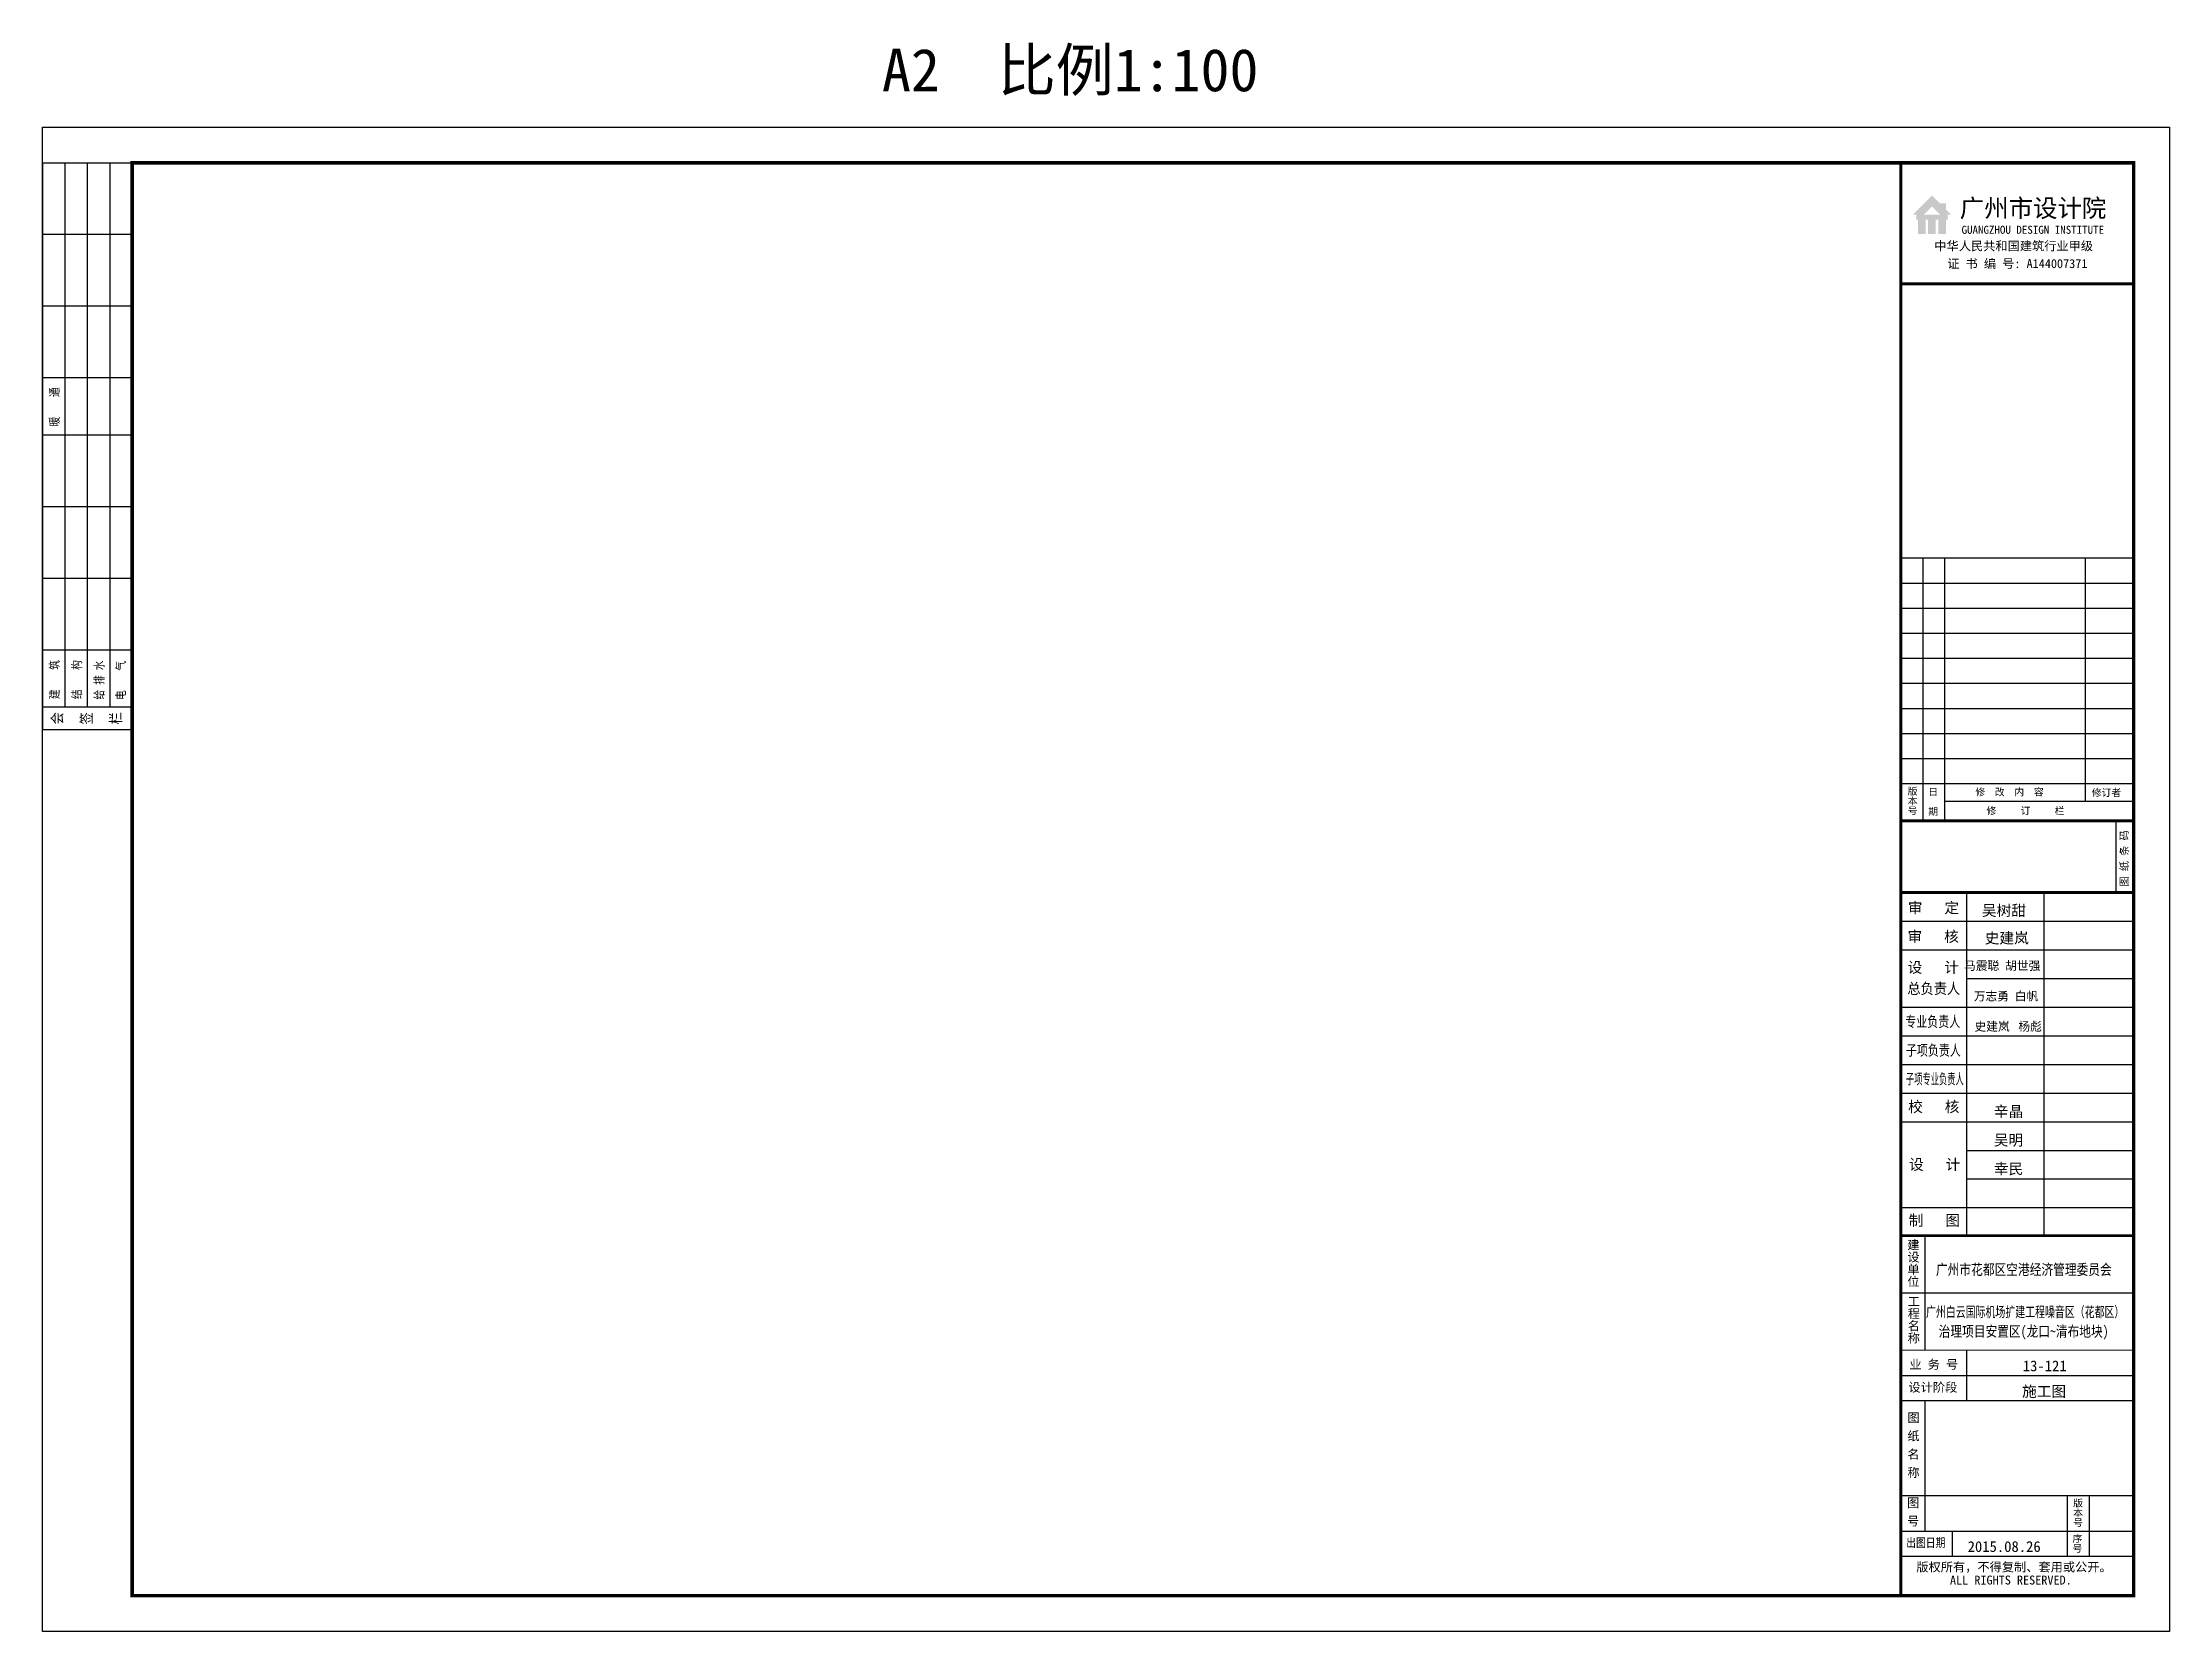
# Model space of a CAD drawing. Extents: x -33598 to -33004, y 4381 to 4825.
import ezdxf
from ezdxf.enums import TextEntityAlignment as Align

# ---------------------------------------------------------------- set-up
doc = ezdxf.new("R2010")
doc.units = 0
doc.header["$LTSCALE"] = 1000
doc.header["$MEASUREMENT"] = 0
for name, color, linetype in [('1', 7, 'Continuous'), ('TITEXT', 7, 'Continuous'), ('TITLIN', 7, 'Continuous'), ('图框层', 3, 'Continuous')]:
    doc.layers.add(name, color=color, linetype=linetype)
doc.styles.add('TITLE', font='simhei.ttf')
doc.styles.add('TITMK', font='simhei.ttf')
doc.styles.add('TITXC', font='simhei.ttf')
doc.styles.add('TITXH', font='@SimSun.ttf')
doc.styles.add('TITXV', font='SimSun.ttf')

# ---------------------------------------------------------------- blocks, each defined once
blk = doc.blocks.new('10GZ_LABEL3')
at = {"layer": 'TITEXT'}
h = blk.add_hatch(color=256, dxfattribs=at)
h.paths.add_polyline_path([(-54.18, -11.26), (-52.4, -11.26), (-52.4, -13.04), (-50.98, -14.47), (-51.93, -14.47), (-51.93, -15.89), (-52.4, -15.89), (-52.4, -19.81), (-54.54, -19.81), (-54.54, -15.89), (-55.25, -15.89), (-55.25, -19.81), (-57.39, -19.81), (-57.39, -15.89), (-58.1, -15.89), (-58.1, -19.81), (-60.24, -19.81), (-60.24, -15.89), (-60.72, -15.89), (-60.72, -14.47), (-61.67, -14.47), (-56.32, -9.12)])
h.paths.add_polyline_path([(-58.64, -14.47), (-54, -14.47), (-56.32, -12.15)], flags=17)
h = blk.add_hatch(color=256, dxfattribs=at)
h.paths.add_polyline_path([(-54.18, -11.26), (-52.4, -11.26), (-52.4, -13.04), (-50.98, -14.47), (-51.93, -14.47), (-51.93, -15.89), (-52.4, -15.89), (-52.4, -19.81), (-54.54, -19.81), (-54.54, -15.89), (-55.25, -15.89), (-55.25, -19.81), (-57.39, -19.81), (-57.39, -15.89), (-58.1, -15.89), (-58.1, -19.81), (-60.24, -19.81), (-60.24, -15.89), (-60.72, -15.89), (-60.72, -14.47), (-61.67, -14.47), (-56.32, -9.12)])
h.paths.add_polyline_path([(-58.64, -14.47), (-54, -14.47), (-56.32, -12.15)], flags=17)
at = {"layer": 'TITLIN', "const_width": 0.8}
for points in [[(-65, 0), (-65, -33.74)], [(-65, -33.74), (0, -33.74)]]:
    blk.add_lwpolyline(points, dxfattribs=at)
at = {"layer": 'TITEXT'}
for s, height, style, p in [('广州市设计院', 5, 'TITLE', (-48.56, -15.13)), ('GUANGZHOU DESIGN INSTITUTE', 2.25, 'TITLE', (-48.06, -19.8)), ('  中华人民共和国建筑行业甲级', 2.5, 'TITXV', (-59.07, -24.43)), ('证 书 编 号: A144007371', 2.5, 'TITXV', (-52.05, -29.37))]:
    blk.add_text(s, height=height, dxfattribs=dict(at, style=style)).set_placement(p)
at = {"layer": 'TITEXT', "width": 1}
for s, height, style, p in [('广州市设计院', 5, 'TITLE', (-48.56, -15.13)), ('GUANGZHOU DESIGN INSTITUTE', 2.25, 'TITLE', (-48.06, -19.8)), ('  中华人民共和国建筑行业甲级', 2.5, 'TITXV', (-59.07, -24.43)), ('证 书 编 号: A144007371', 2.5, 'TITXV', (-52.05, -29.37))]:
    blk.add_text(s, height=height, dxfattribs=dict(at, style=style)).set_placement(p)
blk = doc.blocks.new('10GZ_LABEL1')
at = {"layer": 'TITLIN'}
for p, q in [((-158.25, 0), (-158.25, 25)), ((0, 25), (-158.25, 25)), ((-152, 0), (-152, 25)), ((-136, 0), (-136, 25)), ((-116, 0), (-116, 25)), ((-96, 0), (-96, 25)), ((-76, 0), (-76, 25)), ((-60, 0), (-60, 25)), ((-40, 0), (-40, 25)), ((-20, 0), (-20, 25)), ((0, 18.75), (-152, 18.75)), ((0, 12.5), (-152, 12.5)), ((0, 6.25), (-152, 6.25))]:
    blk.add_line(p, q, dxfattribs=at)
blk.add_lwpolyline([(0, 25), (0, 0)], dxfattribs=at)
at = {"layer": 'TITEXT', "style": 'TITXH', "width": 1.2}
blk.add_text('会  签  栏', height=2.5, rotation=270, dxfattribs=at).set_placement((-156.36, 23.03))
at = {"layer": 'TITEXT', "style": 'TITXV', "width": 0.8}
for s, p in [('建    筑', (-149.72, 20.45)), ('暖    通', (-73.55, 20.45)), ('结    构', (-149.72, 14.2)), ('给 排 水', (-149.83, 7.95)), ('电    气', (-149.94, 1.92))]:
    blk.add_text(s, height=2.5, dxfattribs=at).set_placement(p)
blk = doc.blocks.new('TITLEC')
at = {"layer": 'TITEXT'}
h = blk.add_hatch(color=256, dxfattribs=at)
h.paths.add_polyline_path([(-5418, -1126), (-5240, -1126), (-5240, -1304), (-5098, -1447), (-5193, -1447), (-5193, -1589), (-5240, -1589), (-5240, -1981), (-5454, -1981), (-5454, -1589), (-5525, -1589), (-5525, -1981), (-5739, -1981), (-5739, -1589), (-5810, -1589), (-5810, -1981), (-6024, -1981), (-6024, -1589), (-6072, -1589), (-6072, -1447), (-6167, -1447), (-5632, -912)])
h.paths.add_polyline_path([(-5864, -1447), (-5400, -1447), (-5632, -1215)], flags=17)
at = {"layer": 'TITLIN', "const_width": 80}
for points in [[(-6500, 0), (-6500, -3374)], [(-6500, -3374), (0, -3374)]]:
    blk.add_lwpolyline(points, dxfattribs=at)
at = {"layer": 'TITEXT'}
for s, height, style, p in [('广州市设计院', 500, 'TITLE', (-4856, -1513)), ('GUANGZHOU DESIGN INSTITUTE', 225, 'TITLE', (-4806, -1980)), ('  中华人民共和国建筑行业甲级', 250, 'TITXV', (-5907, -2443)), ('证 书 编 号: A144007371', 250, 'TITXV', (-5205, -2937))]:
    blk.add_text(s, height=height, dxfattribs=dict(at, style=style)).set_placement(p)
blk = doc.blocks.new('TITLEA')
blk.add_line((-500, 21532), (-500, 19532))
at = {"layer": 'TITLIN'}
for p, q in [((-4668, 19532), (-4668, 9970)), ((-2510, 19532), (-2510, 9970)), ((-6500, 18732), (0, 18732)), ((-6500, 17932), (0, 17932)), ((-4668, 17132), (0, 17132)), ((-6500, 16332), (0, 16332)), ((-6500, 15532), (0, 15532)), ((-6500, 14732), (0, 14732)), ((-6500, 13932), (0, 13932)), ((-6500, 13132), (0, 13132)), ((-4668, 12332), (0, 12332)), ((-4668, 11532), (0, 11532)), ((-6500, 10732), (0, 10732)), ((-5836, 9950), (-5836, 6750)), ((-6500, 8350), (0, 8350)), ((-4668, 6750), (-4668, 5350)), ((-6500, 6050), (0, 6050)), ((-6500, 5350), (0, 5350)), ((-5836, 5350), (-5836, 1700)), ((-6500, 2700), (0, 2700)), ((-1858, 2700), (-1858, 1000)), ((-1247, 2700), (-1247, 1000)), ((-6500, 1700), (0, 1700)), ((-5073, 1700), (-5073, 1000)), ((-6500, 1000), (0, 1000))]:
    blk.add_line(p, q, dxfattribs=at)
for points, const_width in [([(-6500, 21532), (-6500, 0)], 80), ([(-6500, 21532), (0, 21532)], 80), ([(-6500, 19532), (0, 19532)], 80), ([(-6500, 9950), (0, 9950)], 80), ([(-6500, 6750), (0, 6750)], 30)]:
    blk.add_lwpolyline(points, dxfattribs=dict(at, const_width=const_width))
at = {"layer": 'TITEXT'}
for s, height, rotation, style, p in [('图 纸 条 码', 210, 90, 'TITMK', (-157, 19695)), ('建设单位', 250, 270, 'TITXH', (-6280, 9867)), ('工程名称', 250, 270, 'TITXH', (-6269, 8289)), ('图 纸 名 称', 250, 270, 'TITXH', (-6279, 5045)), ('图 号', 250, 270, 'TITXH', (-6287, 2669)), ('版本号', 200, 270, 'TITXH', (-1659, 2625)), ('序号', 200, 270, 'TITXH', (-1676, 1633))]:
    blk.add_text(s, height=height, rotation=rotation, dxfattribs=dict(at, style=style)).set_placement(p)
for s, height, style, p in [('审   定', 300, 'TITXV', (-6306, 18952)), ('审   核', 300, 'TITXV', (-6315, 18152)), ('设   计', 300, 'TITXV', (-6312, 17290)), ('校   核', 300, 'TITXV', (-6297, 13400)), ('设   计', 300, 'TITXV', (-6273, 11788)), ('制   图', 300, 'TITXV', (-6282, 10227)), ('业 务 号', 250, 'TITXV', (-6264, 6231)), ('设计阶段', 250, 'TITXV', (-6290, 5592)), ('版权所有，不得复制、套用或公开。', 250, 'TITLE', (-6069, 574)), ('ALL RIGHTS RESERVED.', 250, 'TITLE', (-5130, 210))]:
    blk.add_text(s, height=height, dxfattribs=dict(at, style=style)).set_placement(p)
at = {"layer": 'TITEXT', "style": 'TITXV'}
for s, height, width, p in [('总负责人', 300, 0.9, (-6320, 16698)), ('专业负责人', 300, 0.75, (-6378, 15776)), ('子项负责人', 300, 0.75, (-6361, 14976)), ('子项专业负责人', 300, 0.55, (-6361, 14176)), ('出图日期', 250, 0.8, (-6352, 1254))]:
    blk.add_text(s, height=height, dxfattribs=dict(at, width=width)).set_placement(p)
blk = doc.blocks.new('TITLEA2')
at = {"layer": 'TITLIN'}
for p, q in [((-6500, 28871), (0, 28871)), ((-5892, 28871), (-5892, 21532)), ((-5284, 28871), (-5284, 21532)), ((-1355, 28871), (-1355, 22083)), ((-6500, 28171), (0, 28171)), ((-6500, 27471), (0, 27471)), ((-6500, 26771), (0, 26771)), ((-6500, 26071), (0, 26071)), ((-6500, 25371), (0, 25371)), ((-6500, 24671), (0, 24671)), ((-6500, 23971), (0, 23971)), ((-6500, 23271), (0, 23271)), ((-6500, 22571), (0, 22571)), ((-5284, 22083), (-47, 22083))]:
    blk.add_line(p, q, dxfattribs=at)
at = {"layer": 'TITLIN', "const_width": 80}
blk.add_lwpolyline([(-6500, 36526), (-6500, 21532)], dxfattribs=at)
at = {"layer": 'TITEXT', "style": 'TITXH'}
for s, p in [('版本号', (-6280, 22499)), ('日  期', (-5706, 22481))]:
    blk.add_text(s, height=200, rotation=270, dxfattribs=at).set_placement(p)
at = {"layer": 'TITEXT', "style": 'TITXV'}
for s, p in [('修  改  内  容', (-4421, 22238)), ('修订者', (-1169, 22219)), ('修     订     栏', (-4112, 21712))]:
    blk.add_text(s, height=200, dxfattribs=at).set_placement(p)

msp = doc.modelspace()

# ---------------------------------------------------------------- linework, layer by layer
at = {"layer": '图框层'}
msp.add_lwpolyline([(-33597.93, 4381.37), (-33597.93, 4801.37), (-33003.93, 4801.37), (-33003.93, 4381.37)], close=True, dxfattribs=at)
at = {"layer": '图框层', "const_width": 1}
msp.add_lwpolyline([(-33572.93, 4391.37), (-33013.93, 4391.37), (-33013.93, 4791.37), (-33572.93, 4791.37)], close=True, dxfattribs=at)
at = {"layer": '图框层', "const_width": 0.8}
msp.add_lwpolyline([(-33078.93, 4391.37), (-33078.93, 4791.37)], dxfattribs=at)

# ---------------------------------------------------------------- block references
at = {"xscale": 0.01, "yscale": 0.01, "zscale": 0.01}
for name, p in [('TITLEC', (-33013.93, 4791.37)), ('TITLEA2', (-33013.93, 4392.37)), ('TITLEA', (-33013.93, 4392.37))]:
    msp.add_blockref(name, p, dxfattribs=at)
at = {"layer": '图框层', "rotation": 90}
msp.add_blockref('10GZ_LABEL1', (-33572.93, 4791.37), dxfattribs=at)
at = {"layer": '图框层'}
msp.add_blockref('10GZ_LABEL3', (-33013.93, 4791.37), dxfattribs=at)

# ---------------------------------------------------------------- texts
at = {"layer": '1', "color": 1, "style": 'TITXC'}
for s, height, p in [('吴树甜', 3, (-33056.29, 4581.16)), ('马震聪 胡世强', 2.4, (-33061.28, 4566.04)), ('万志勇 白帆', 2.4, (-33058.58, 4557.52)), ('施工图', 3, (-33045.08, 4446.9))]:
    msp.add_text(s, height=height, dxfattribs=at).set_placement(p)
for s, height, p in [('史建岚', 3, (-33049.38, 4573.45)), ('史建岚', 2.4, (-33053.47, 4549.05)), ('杨彪', 2.4, (-33042.85, 4549.05)), ('辛晶', 3, (-33048.87, 4525.05)), ('吴明', 3, (-33048.87, 4517.05)), ('幸民', 3, (-33048.87, 4509.05))]:
    msp.add_text(s, height=height, dxfattribs=at).set_placement(p, align=Align.CENTER)
for s, height, width, p in [('广州市花都区空港经济管理委员会 ', 3, 0.8, (-33069.15, 4480.91)), ('广州白云国际机场扩建工程噪音区（花都区）', 2.9, 0.7, (-33071.92, 4469.14)), ('治理项目安置区(龙口~清布地块)', 3, 0.8, (-33068.39, 4463.66))]:
    msp.add_text(s, height=height, dxfattribs=dict(at, width=width)).set_placement(p)
at = {"layer": '1', "color": 2, "style": 'TITXC'}
msp.add_text('13-121', height=3, dxfattribs=at).set_placement((-33044.89, 4454.01))
at = {"layer": '图框层', "style": 'TITXV'}
for s, height, p in [('A2  比例1:100', 11.88, (-33310.93, 4811.37)), ('2015.08.26', 3, (-33050.09, 4403.57))]:
    msp.add_text(s, height=height, dxfattribs=at).set_placement(p, align=Align.CENTER)

doc.saveas('drawing.dxf')
